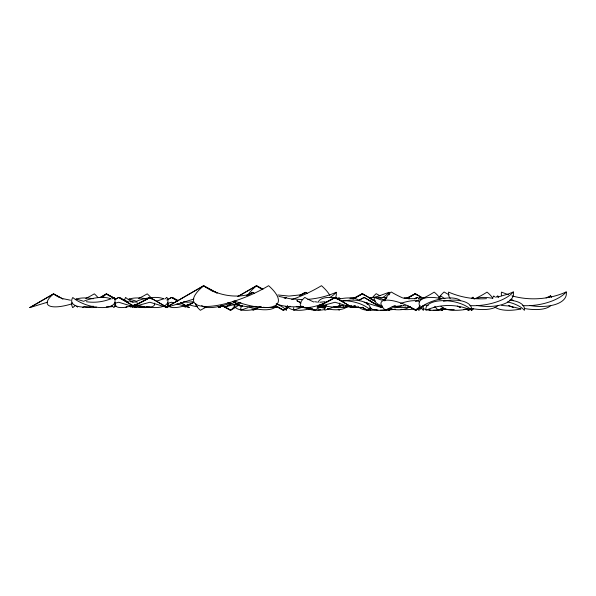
<?xml version="1.0" encoding="UTF-8"?>
<svg xmlns="http://www.w3.org/2000/svg" width="596" height="596" viewBox="0 0 596 596"><rect width="100%" height="100%" fill="white"/><g stroke="black" fill="none" stroke-linecap="round" stroke-linejoin="round"><path stroke-width="0.89" d="M47.375 302.246L29.8 307.596L53.543 293.835L62.945 298.909M193.953 299.036L165.83 307.596L203.638 285.685L217.056 292.919M221.407 306.009L218.71 307.596L221.392 306.076M237.953 296.413L256.518 285.685L262.858 289.105M319.382 307.588L323.658 305.122L314.666 310.315L309.875 307.73M424.017 305.532L415.74 310.315L408.051 306.173M100.054 297.516L106.416 293.835L115.818 298.909M100.024 297.635L106.386 293.962L115.795 299.021M237.908 296.577L256.466 285.879L262.814 289.291M238.527 305.338A24.101 9.64 -16.1 0 0 235.345 307.506L230.607 310.315L223.642 306.56M285.864 308.862L288.218 307.506A24.101 9.64 -16.1 0 1 290.051 306.195M288.196 307.588L283.48 310.315L278.69 307.73M370.69 308.497L367.546 310.315L362.748 307.73M424.032 305.457L415.762 310.225A24.101 7.688 24 0 0 387.057 300.123A24.101 7.688 24 0 0 385.523 310.315A24.101 7.226 -22.6 0 1 395.319 305.39M471.756 308.497L468.612 310.315L466.214 309.026M29.8 307.596L53.506 293.962A32.534 9.759 -22.6 0 0 72.243 303.729M165.83 307.596L203.594 285.879L217.011 293.098M132.044 307.074L149.894 297.404L167.483 307.596L149.909 302.246L132.044 307.074L149.924 297.493L167.483 307.596M235.547 304.154L225.72 306.806L231.933 303.416M317.169 307.074L335.026 297.404L352.616 307.596L335.041 302.246L317.169 307.074L335.049 297.493L352.616 307.596M339.295 306.128L341.955 305.413M348.027 306.12L346.298 307.074L348.034 306.158M114.723 299.557L118.716 297.404L136.305 307.596L118.731 302.246L115.155 303.215M166.805 299.989L171.596 297.404L177.735 300.958M193.64 302.336L184.916 307.074L193.655 302.41M233.312 302.664L235.666 301.397M246.908 295.325L252.503 292.308L254.075 293.217M299.788 295.325L305.375 292.308L306.947 293.217M352.966 298.268L354.568 297.404M352.944 298.723L362.331 293.664L375.473 301.263M359.358 299.989L364.156 297.404L381.738 307.596L364.163 302.246M383.109 299.989L386.305 298.268M406.621 298.291L415.211 293.664L421.29 297.173M391.177 309.026L388.778 310.315L387.206 309.406M414.63 298.7L417.029 297.404L418.601 298.313M444.05 309.026L441.651 310.315L440.079 309.406M114.745 299.646L117.941 297.925M167.625 299.646L171.618 297.493L177.757 301.04M246.945 295.452L252.533 292.45L254.105 293.351M299.818 295.452L305.413 292.45L306.985 293.351M352.988 298.358L354.59 297.493A24.101 7.688 -24 0 1 353.115 298.417M352.974 298.827L362.361 293.776L375.502 301.353M359.381 300.071L364.178 297.493L381.738 307.596M383.131 300.071L386.327 298.358M406.651 298.395L415.241 293.776L421.32 297.285M391.147 308.937L388.756 310.225A24.101 7.688 -24 0 1 390.998 308.84M414.652 298.782L417.051 297.493M444.027 308.937L441.629 310.225A24.101 7.688 -24 0 1 443.871 308.84M234.124 302.336L235.688 301.494M231.263 303.863L225.72 306.806M546.07 297.918L550.615 295.847A34.225 13.686 16.1 0 1 551.561 297.337M284.195 298.283L286.378 297.404A24.101 10.929 -8.9 0 1 285.372 298.454M335.377 297.933A36.155 17.321 9.4 0 0 336.159 292.308C327.197 296.219 317.594 298.618 307.841 299.356M389.173 294.796A36.155 17.321 9.4 0 0 389.032 292.308L377.991 296.301L372.299 297.717M469.879 305.606A34.225 15.518 -8.9 0 0 513.327 291.98L508.157 294.051L497.481 297.106M522.752 305.606A34.225 15.518 -8.9 0 0 566.2 291.98C549.274 299.475 529.784 300.891 511.964 295.854M110.714 298.864C103.034 301.926 94.555 302.954 86.375 301.725M163.587 298.864L156.793 301.01M248.189 307.588L240.814 310.225A24.101 10.929 8.9 0 1 242.311 305.316M301.062 307.588L293.686 310.225A24.101 10.929 8.9 0 1 293.783 307.648M332.248 307.588L324.872 310.225A24.101 10.929 8.9 0 1 326.37 305.316M168.035 303.215L171.603 302.246L173.361 302.783M237.327 303.669L240.903 302.708M247.198 294.901C236.15 297.248 224.483 295.944 214.113 291.541M300.071 294.901L288.986 296.093L277.885 294.968M192.836 301.725L187.673 302.246L183.374 301.829M325.088 301.725L319.925 302.246M339.891 306.001L343.765 305.599M137.385 302.12L129.637 301.695M416.358 298.678L409.012 298.656M486.515 298.656C473.597 299.55 460.499 297.27 448.624 292.115A34.225 15.518 -8.9 0 0 450.211 298.462M302.001 299.572L290.334 298.79L278.868 296.398M501.608 305.472L509.386 306.031L520.748 308.855M403.224 305.599L405.794 306.001M70.44 300.205L63.511 298.775M314.77 301.695L317.34 302.105M227.739 302.604L242.028 306.463L233.364 301.74M135.776 301.062L128.967 298.939M82.896 301.062L76.094 298.939M176.878 303.856L189.178 307.596L180.588 302.604M508.44 294.729L501.497 292.115A34.225 15.518 -8.9 0 0 501.638 295.772M381.731 300.131L374.363 297.493A24.101 10.929 -8.9 0 0 382.2 305.852M467.867 308.855C454.39 303.945 439.081 304.452 425.946 310.225A24.101 10.929 8.9 0 1 443.58 300.652A24.101 10.929 8.9 0 1 471.51 310.315A24.101 11.547 -9.4 0 0 443.484 301.241M508.567 305.532L513.409 307.596A24.101 10.117 17.4 0 0 512.232 306.672M457.333 306.135L460.529 307.596A24.101 10.117 17.4 0 0 459.352 306.672M242.028 306.463L232.596 301.457M300.511 302.612L296.808 300.652L301.189 303.036M466.236 308.937L468.635 310.225A24.101 7.226 -22.6 0 0 469.849 309.175M408.066 306.091L415.762 310.225A24.101 7.226 -22.6 0 0 420.068 305.316M362.77 307.648L367.568 310.225M309.898 307.648L314.688 310.225M278.712 307.648L283.502 310.225A24.101 7.226 -22.6 0 0 284.717 309.175M223.664 306.478L230.63 310.225A24.101 7.226 -22.6 0 0 234.943 305.316M62.915 299.021L53.506 293.962A32.534 10.378 24 0 0 59.756 297.635M434.044 307.275L434.618 307.596L434.037 307.253M318.704 307.275L319.277 307.596L318.696 307.253M189.178 307.596L180.603 302.679M136.305 307.596L118.746 297.493M218.657 306.627L220.356 307.596L218.084 306.262M291.697 299.632A51.815 15.541 -22.6 0 0 321.475 285.685A51.815 16.524 24 0 1 329.834 295.415M247.914 295.08A51.815 15.541 -22.6 0 1 256.466 285.879A51.815 16.524 24 0 0 262.449 289.529M324.894 306.858A51.815 16.524 24 0 1 318.175 307.596M434.819 306.314A24.101 7.688 24 0 0 438.403 310.315A24.101 7.226 -22.6 0 1 443.081 307.73M466.392 308.84A24.101 7.688 24 0 1 468.635 310.225M509.364 300.213A24.101 11.547 -9.4 0 1 524.383 310.315A24.101 10.929 8.9 0 0 507.583 301.911M510.995 299.192A24.101 9.64 -16.1 0 1 513.461 300.689M475.928 298.693A24.101 10.117 17.4 0 1 491.611 298.164M550.689 305.651A34.225 13.686 16.1 0 1 524.502 308.519M494.985 296.905A34.225 13.686 16.1 0 1 493.734 295.974A34.225 14.371 -17.4 0 0 492.46 298.328M550.615 295.847A34.225 14.371 -17.4 0 1 548.722 297.322M520.941 308.989A34.225 14.371 -17.4 0 1 495.067 307.245M449.213 294.864A34.225 10.259 22.6 0 1 444.102 291.98A34.225 10.914 -24 0 0 438.805 298.015M492.84 298.462A34.225 10.259 22.6 0 0 487.036 292.115A34.225 10.914 -24 0 1 474.088 299.11M566.2 291.98A34.225 16.397 9.4 0 1 529.673 305.495M386.454 298.417A24.101 7.688 -24 0 1 383.303 300.213M363.24 307.275A24.101 7.688 -24 0 1 354.039 306.262M129.019 299.192A24.101 9.916 15 0 1 146.124 298.782M165.517 306.456A24.101 9.916 15 0 1 166.895 307.506A24.101 10.415 -16.2 0 0 167.632 302.321M125.659 307.596A24.101 10.415 -16.2 0 1 127.022 306.486M136.387 301.3A24.101 10.415 -16.2 0 1 163.379 298.693M164.757 298.976A24.101 9.871 -15.2 0 0 166.88 297.404A24.101 10.452 16 0 1 146.311 306.702M144.306 306.5A24.101 9.871 -15.2 0 1 129.704 306.076M124.616 300.071A24.101 9.871 -15.2 0 1 125.674 297.493A24.101 10.452 16 0 0 133.117 302.291M138.637 298.425A32.534 9.759 -22.6 0 0 147.205 293.835A32.534 10.378 24 0 1 150.803 297.516M116.235 306.001A32.534 9.759 -22.6 0 1 114.462 306.314M112.637 306.575A32.534 9.759 -22.6 0 1 106.341 306.828M102.713 297.441A32.534 9.759 -22.6 0 1 106.386 293.962A32.534 10.378 24 0 0 112.629 297.635M149.358 307.134A32.534 10.378 24 0 1 137.095 306.709M252.078 309.205A24.101 7.688 24 0 0 253.27 310.315A24.101 7.226 -22.6 0 1 256.332 308.572M278.883 307.506A24.101 7.688 24 0 1 283.502 310.225M287.533 305.867A24.101 7.226 -22.6 0 1 286.222 307.648M403.827 297.985A24.101 9.64 -16.1 0 1 409.139 298.909M378.415 297.724A24.101 10.117 17.4 0 1 387.005 297.642M422.661 306.314A24.101 11.547 -9.4 0 1 423.316 310.315A24.101 10.929 8.9 0 0 420.456 307.73M403.626 298.142A24.101 9.64 16.1 0 1 407.224 297.933M422.192 297.642A24.101 10.117 -17.4 0 1 423.905 297.493M473.597 308.661A24.101 7.688 -24 0 1 471.868 310.315A24.101 7.226 22.6 0 0 470.371 309.436M288.218 307.506A24.101 10.117 17.4 0 1 287.443 306.12M338.245 309.264A24.101 10.929 8.9 0 1 339.251 310.315M320.655 309.667A24.101 9.64 16.1 0 1 317.914 309.793M311.097 309.25A24.101 9.64 16.1 0 1 302.775 307.327M309.197 308.981A24.101 10.117 -17.4 0 1 287.294 306.135M339.251 297.404A24.101 10.929 -8.9 0 1 338.245 298.454M454.204 309.667A24.101 9.64 16.1 0 1 441.018 308.572M442.739 308.981A24.101 10.117 -17.4 0 1 422.951 308.318M472.799 297.404A24.101 10.929 -8.9 0 1 471.794 298.454M465.32 309.22A31.089 12.434 16.1 0 1 463.8 309.421M473.85 298.529A31.089 12.434 16.1 0 0 472.993 297.166A31.089 13.052 -17.4 0 1 471.697 298.194M445.748 309.168A31.089 13.052 -17.4 0 1 433.21 310.285M430.752 310.106A31.089 13.052 -17.4 0 1 429.232 309.905M379.928 295.772A31.089 9.32 22.6 0 1 376.232 293.664A31.089 9.916 -24 0 0 372.798 297.173M416.552 294.908A31.089 9.32 22.6 0 0 415.241 293.776A31.089 9.916 -24 0 1 406.874 298.522M303.416 306.806A36.155 10.84 22.6 0 1 301.822 306.769M306.731 293.575A36.155 10.84 22.6 0 0 305.413 292.45A36.155 11.533 -24 0 1 300.876 295.199M389.032 292.308A36.155 16.39 -8.9 0 1 382.721 297.553M354.538 306.418A36.155 16.39 -8.9 0 1 347.14 306.806M362.51 307.596A36.155 17.321 9.4 0 1 350.82 306.649M197.447 306.746A24.101 7.226 22.6 0 1 187.621 304.31M178.666 300.689A24.101 7.226 22.6 0 1 172.564 297.404M193.104 302.679A24.101 7.688 -24 0 1 168.109 303.342M395.304 309.071A24.101 9.64 16.1 0 1 386.536 309.719M376.665 309.711A24.101 10.117 -17.4 0 1 359.388 307.469M356.378 306.769A24.101 7.226 22.6 0 1 349.234 306.746M233.937 300.853A51.815 16.524 24 0 0 274.197 306.12A51.815 16.524 24 0 0 268.595 285.685A51.815 15.541 -22.6 0 1 206.454 306.463A51.815 15.541 -22.6 0 1 203.594 285.879A51.815 16.524 24 0 0 213.539 291.727M460.581 300.689A24.101 9.64 -16.1 0 0 442.448 298.618A24.101 9.64 -16.1 0 0 420.478 307.506A24.101 10.117 17.4 0 1 441.45 298.738M400.579 303.409A24.101 7.226 -22.6 0 1 419.591 301.874M497.809 305.651A34.225 13.686 16.1 0 1 470.765 308.363M444.892 298.745A34.225 13.686 16.1 0 1 440.854 295.974A34.225 14.371 -17.4 0 0 439.297 299.088M498.681 297.337A34.225 13.686 16.1 0 0 497.735 295.847A34.225 14.371 -17.4 0 1 495.842 297.322M468.925 308.81A34.225 14.371 -17.4 0 1 440.973 306.269M428.3 305.465A34.225 10.259 22.6 0 1 424.978 304.996M402.673 297.925A34.225 10.259 22.6 0 1 391.229 291.98A34.225 10.914 -24 0 0 384.793 300.92M440.28 299.088A34.225 10.259 22.6 0 0 434.164 292.115A34.225 10.914 -24 0 1 415.457 301.501M401.503 305.592A34.225 10.914 -24 0 1 393.405 306.456M513.327 291.98A34.225 16.397 9.4 0 1 476.8 305.495M339.623 303.111A24.101 7.226 22.6 0 1 319.873 304.31M313.868 302.023A24.101 7.226 22.6 0 1 304.817 297.404A24.101 7.688 -24 0 0 303.222 307.253A24.101 7.688 -24 0 0 325.364 302.679M335.049 297.493A24.101 7.226 22.6 0 1 336.263 298.544M334.326 297.963A24.101 7.688 -24 0 1 326.101 302.351M71.952 302.671A24.101 9.916 15 0 0 72.787 307.596A24.101 10.415 -16.2 0 1 75.662 305.398M76.146 299.192A24.101 9.916 15 0 1 93.252 298.782M111.884 305.934A24.101 9.916 15 0 1 114.015 307.506A24.101 10.415 -16.2 0 0 114.76 302.321M83.507 301.3A24.101 10.415 -16.2 0 1 110.498 298.693M111.877 298.976A24.101 9.871 -15.2 0 0 114.007 297.404A24.101 10.452 16 0 1 102.214 307.596A24.101 10.452 16 0 1 72.794 297.493A24.101 9.871 -15.2 0 0 93.259 306.188M85.757 298.425A32.534 9.759 -22.6 0 0 94.324 293.835A32.534 10.378 24 0 1 97.923 297.516M96.478 307.134A32.534 10.378 24 0 1 84.222 306.709M195.823 303.677A24.101 7.688 24 0 0 200.39 310.315A24.101 7.226 -22.6 0 1 205.076 307.73M221.675 305.375A24.101 7.688 24 0 1 230.63 310.225M285.722 306.314A24.101 11.547 -9.4 0 1 286.378 310.315A24.101 10.929 8.9 0 0 276.529 304.02M319.404 307.506A24.101 9.64 -16.1 0 1 323.3 304.928M337.09 299.52A24.101 9.64 -16.1 0 1 359.515 300.689M318.19 302.321A24.101 10.117 17.4 0 1 340.383 298.738M357.652 306.21A24.101 10.117 17.4 0 1 359.462 307.596M340.726 300.682A24.101 10.929 8.9 0 1 370.436 310.315A24.101 11.547 -9.4 0 0 343.207 301.077M342.894 305.636A24.101 9.64 16.1 0 0 343.981 307.596A24.101 10.117 -17.4 0 1 347.125 305.308M349.934 298.253A24.101 9.64 16.1 0 1 354.344 297.933M369.311 297.642A24.101 10.117 -17.4 0 1 383.958 300.257M422.571 306.314A24.101 7.688 -24 0 1 418.988 310.315A24.101 7.226 22.6 0 0 416.723 309.004M235.345 307.506A24.101 10.117 17.4 0 1 234.101 304.787M273.594 306.21A24.101 10.117 17.4 0 1 275.397 307.596M275.456 307.029A24.101 9.64 16.1 0 1 249.135 307.089M257.874 308.594A24.101 10.117 -17.4 0 1 234.131 305.398M222.993 306.351A24.101 7.226 22.6 0 1 220.572 305.808M205.94 307.275A24.101 7.688 -24 0 1 204.242 307.484M196.74 306.262A24.101 7.688 -24 0 1 195.853 304.683M261.197 306.985A24.101 10.929 -8.9 0 1 251.631 306.53M277.058 306.664A24.101 11.547 9.4 0 1 263.149 307.275M261.547 307.067A24.101 11.547 9.4 0 1 259.141 306.649M408.998 307.029A24.101 9.64 16.1 0 1 388.138 308.572M382.684 307.089A24.101 9.64 16.1 0 1 372.783 302.79M372.075 302.381A24.101 9.64 16.1 0 1 368.894 300.213M391.423 308.594A24.101 10.117 -17.4 0 1 369.49 307.909M367.523 304.616A24.101 10.117 -17.4 0 1 367.65 302.932M419.927 297.404A24.101 10.929 -8.9 0 1 418.347 298.976M403.127 305.808A24.101 10.929 -8.9 0 1 391.997 307.074M410.607 306.664A24.101 11.547 9.4 0 1 392.69 306.649M414.101 308.899A31.089 12.434 16.1 0 1 401.078 309.339M372.679 300.153A31.089 12.434 16.1 0 1 368.44 297.285M420.977 298.529A31.089 12.434 16.1 0 0 420.113 297.166A31.089 13.052 -17.4 0 1 418.824 298.194M392.868 309.168A31.089 13.052 -17.4 0 1 380.337 310.285M377.879 310.106A31.089 13.052 -17.4 0 1 376.352 309.905M371.77 308.654A31.089 13.052 -17.4 0 1 370.302 307.938M366.875 303.967A31.089 13.052 -17.4 0 1 366.652 302.433M355.454 305.711A31.089 9.32 22.6 0 1 353.8 305.443M363.679 294.908A31.089 9.32 22.6 0 0 362.361 293.776A31.089 9.916 -24 0 1 353.175 298.931M325.334 306.806A31.089 9.916 -24 0 1 321.304 306.366M255.215 306.351A36.155 10.84 22.6 0 1 237.454 304.914M236.627 304.705A36.155 10.84 22.6 0 1 234.943 304.251M253.859 293.575A36.155 10.84 22.6 0 0 252.533 292.45A36.155 11.533 -24 0 1 248.785 294.744M235.666 301.218A36.155 11.533 -24 0 1 233.297 302.165M230.168 303.319A36.155 11.533 -24 0 1 201.694 305.599M336.159 292.308A36.155 16.39 -8.9 0 1 329.849 297.553M302.589 306.322A36.155 16.39 -8.9 0 1 276.201 303.804M324.336 305.599A36.155 17.321 9.4 0 1 321.035 306.456M309.629 307.596A36.155 17.321 9.4 0 1 296.264 306.359M154.491 303.111A24.101 7.226 22.6 0 1 138.197 305.368M136.477 304.869A24.101 7.226 22.6 0 1 134.741 304.31M128.736 302.023A24.101 7.226 22.6 0 1 119.684 297.404M151.682 299.065A24.101 7.226 22.6 0 0 149.924 297.493A24.101 7.688 -24 0 1 125.234 307.275A24.101 7.688 -24 0 1 115.475 302.604M346.537 307.029A24.101 9.64 16.1 0 1 327.495 308.937M324.894 308.393A24.101 9.64 16.1 0 1 320.983 307.327M328.955 308.594A24.101 10.117 -17.4 0 1 327.405 308.981M324.686 309.555A24.101 10.117 -17.4 0 1 306.508 307.469M303.498 306.769A24.101 7.226 22.6 0 1 296.361 306.746M277.028 307.275A24.101 7.688 -24 0 1 273.743 307.588M340.659 305.808A24.101 10.929 -8.9 0 1 333.216 306.925M325.997 306.94A24.101 10.929 -8.9 0 1 324.321 306.769M351.931 305.383A24.101 11.547 9.4 0 1 334.229 307.275M83.455 307.134L82.673 307.596L83.447 307.163M130.524 306.888L129.727 306.478L130.524 306.888M77.644 306.888L76.854 306.478L77.644 306.888M278.876 307.596L275.479 305.666L278.876 307.596"/></g></svg>
